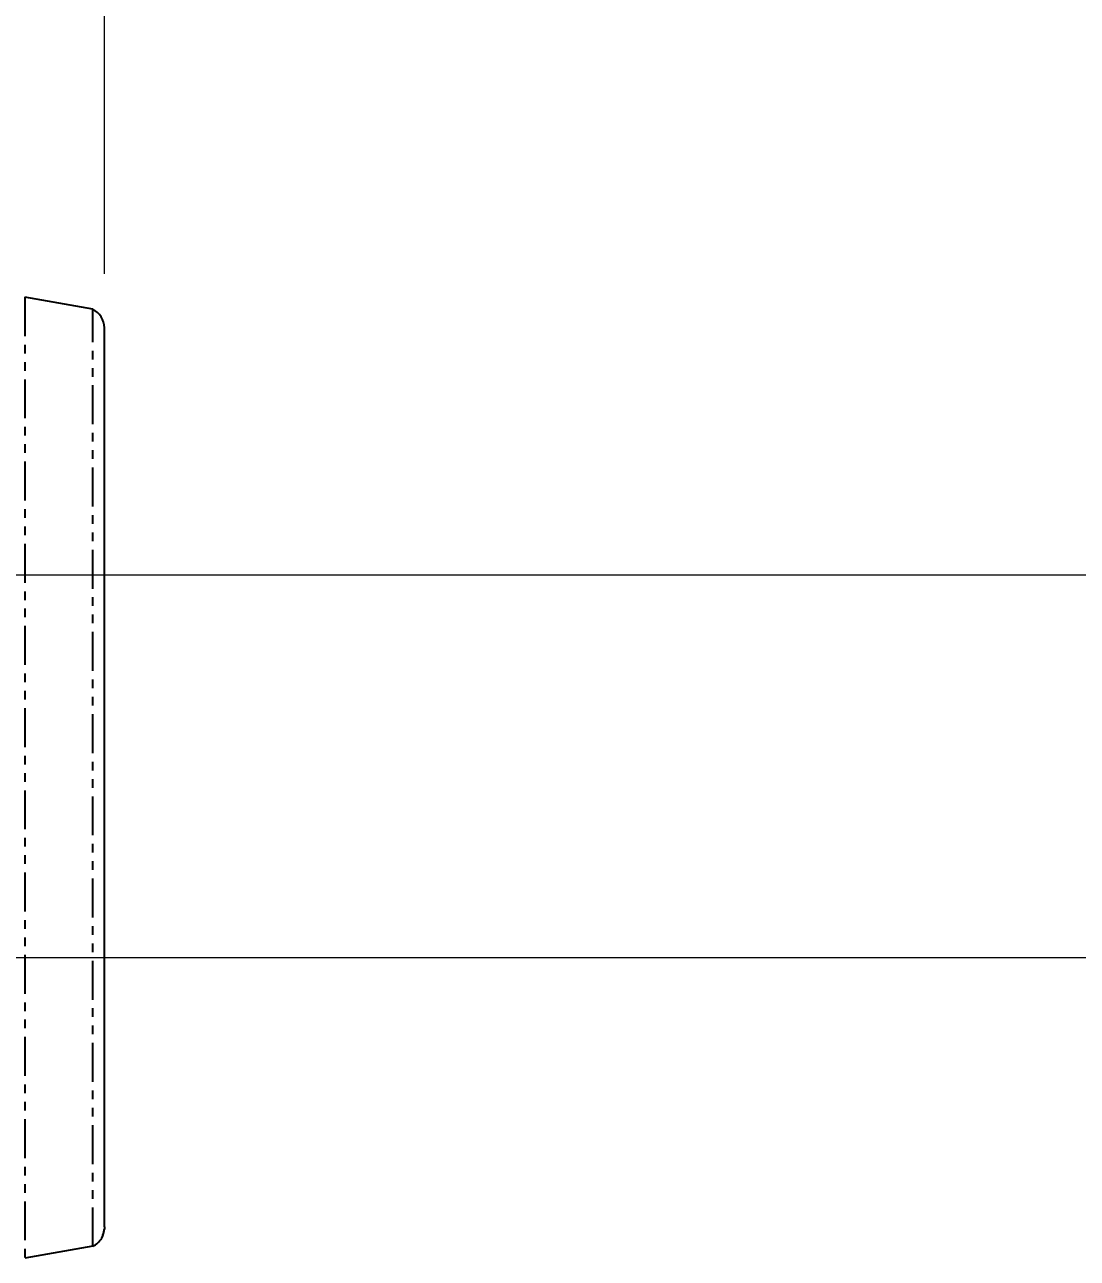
# Model space of a CAD drawing. Header units: millimetres. Extents: x 1037 to 1369, y 3 to 213.
# Drawn here: x 1123.22 to 1135.39, y 139.52 to 153.78 of the extents above; entities that cross this region are included whole.
import ezdxf

# ---------------------------------------------------------------- set-up
doc = ezdxf.new("R2010")
doc.units = ezdxf.units.MM
doc.linetypes.add('PHANTOM', pattern=[0.8, 0.45, -0.05, 0.1, -0.05, 0.1, -0.05])
doc.layers.get('0').update_dxf_attribs({"lineweight": 25})
doc.layers.add('DEFAULT_3', color=6, linetype='PHANTOM')
doc.layers.add('DIM', color=5, linetype='Continuous', lineweight=13)
doc.styles.get("Standard").update_dxf_attribs({"font": ''})
doc.styles.get('Standard').set_extended_font_data('SimSun')
doc.dimstyles.get("Standard").update_dxf_attribs({"dimtxt": 2.5, "dimasz": 2, "dimexe": 1.8, "dimexo": 0.625, "dimgap": 1, "dimtad": 1, "dimdec": 1, "dimlfac": 0.333333, "dimdsep": 46, "dimtxsty": 'Standard', "dimcen": 0, "dimclrd": 256, "dimclre": 256, "dimclrt": 256, "dimadec": 0, "dimazin": 0, "dimtfac": 1, "dimtdec": 1, "dimtofl": 0, "dimtmove": 0, "dimatfit": 0, "dimfxl": 0, "dimtolj": 1, "dimtzin": 0, "dimlwd": -1, "dimlwe": -1, "dimarcsym": 0})

# ---------------------------------------------------------------- blocks, each defined once
blk = doc.blocks.new('*D27')
at = {"layer": 'Defpoints', "color": 0}
for p in [(1188.149, 165.042), (1188.149, 150.695), (1124.141, 150.273)]:
    blk.add_point(p, dxfattribs=at)
at = {"layer": 'DIM'}
for p, q in [((1124.141, 150.898), (1124.141, 166.842)), ((1188.149, 151.32), (1188.149, 166.842)), ((1126.141, 165.042), (1186.149, 165.042))]:
    blk.add_line(p, q, dxfattribs=at)
for points in [[(1126.141, 165.375), (1126.141, 164.709), (1124.141, 165.042)], [(1186.149, 165.375), (1186.149, 164.709), (1188.149, 165.042)]]:
    blk.add_solid(points, dxfattribs=at)
at = {"layer": 'DIM', "insert": (1156.145, 167.39), "char_height": 2.5, "width": 1.56425, "attachment_point": 5}
blk.add_mtext('\\A1;L%%P30', dxfattribs=at)

msp = doc.modelspace()

# ---------------------------------------------------------------- linework, layer by layer
at = {"color": 7, "linetype": 'Continuous'}
for p, q in [((1124.006, 150.489), (1123.219, 150.628)), ((1124.141, 147.289), (1124.141, 150.273)), ((1124.141, 139.882), (1124.141, 147.51)), ((1124.141, 139.882), (1124.14, 139.857)), ((1124.113, 139.762), (1124.109, 139.755)), ((1124.113, 139.762), (1124.117, 139.769)), ((1124.113, 139.762), (1124.113, 139.762)), ((1124.117, 139.769), (1124.125, 139.791)), ((1124.125, 139.791), (1124.135, 139.824)), ((1124.126, 139.792), (1124.13, 139.805)), ((1124.135, 139.824), (1124.14, 139.858)), ((1124.135, 139.826), (1124.139, 139.848)), ((1124.006, 139.659), (1123.219, 139.52))]:
    msp.add_line(p, q, dxfattribs=at)
for centre, radius, start, end in [((1123.901, 150.273), 0.24, 0, 64.0694), ((1123.901, 139.874), 0.24, 295.9306, 330.0919), ((1123.755, 139.942), 0.401, 332.4315, 332.6234), ((1123.891, 139.871), 0.247, 332.6278, 333.4451), ((1123.888, 139.873), 0.251, 333.4468, 333.8507), ((1123.865, 139.884), 0.276, 333.834, 341.6935), ((1123.869, 139.883), 0.272, 341.6467, 350.1963), ((1123.872, 139.882), 0.269, 350.2015, 354.5379)]:
    msp.add_arc(centre, radius, start, end, dxfattribs=at)
at = {"layer": 'DEFAULT_3', "color": 7, "linetype": 'PHANTOM'}
for p, q in [((1123.219, 150.628), (1123.219, 139.52)), ((1124.006, 139.659), (1124.006, 150.489)), ((1124.11, 139.756), (1124.109, 139.755))]:
    msp.add_line(p, q, dxfattribs=at)
at = {"layer": 'DIM', "color": 0}
for p, q in [((1188.149, 147.414), (1097.873, 147.414)), ((1188.149, 147.416), (1115.215, 147.415)), ((1188.149, 142.993), (1097.873, 142.993)), ((1188.149, 142.993), (1115.215, 142.993))]:
    msp.add_line(p, q, dxfattribs=at)

# ---------------------------------------------------------------- dimensions: what is measured, and where the dimension line sits
dim = msp.add_linear_dim(base=(1188.149, 165.042), p1=(1124.141, 150.273), p2=(1188.149, 150.695), text='L%%P30', dimstyle='Standard', dxfattribs=at)
dim.commit()
dim.dimension.update_dxf_attribs({"geometry": '*D27', "text_midpoint": (1156.145, 167.39)})

doc.saveas('drawing.dxf')
